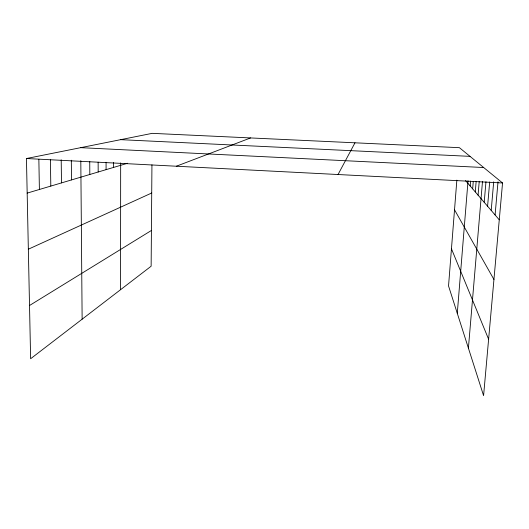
<?xml version="1.0" encoding="UTF-8"?>
<svg xmlns="http://www.w3.org/2000/svg" width="529" height="529" viewBox="0 0 529 529"><rect width="100%" height="100%" fill="white"/><g stroke="black" fill="none" stroke-linecap="round" stroke-linejoin="round"><path stroke-width="0.79" d="M120.559 289.694L120.665 162.912M151.942 164.883L151.135 266.219L30.629 358.735L26.45 158.528L152.2 133.348L459.403 147.677L502.55 182.968L483.585 395.652L448.539 285.951L456.851 180.138M457.281 313.307L468.033 180.792M470.175 185.963L470.572 181.09M472.655 188.846L473.257 181.54M475.287 191.908L476.16 181.341M478.077 195.155L479.234 181.308M468.41 348.148L482.494 181.434M484.207 202.29L485.966 181.725M487.586 206.224L489.682 181.963M491.21 210.43L493.696 181.85M495.091 214.946L498.007 181.85M338.044 174.524L354.979 142.81M29.518 305.504L151.42 230.465M28.341 249.212L151.717 192.999M176.342 166.225L250.574 137.937M27.171 193.111L127.588 163.256M120.685 139.663L470.016 156.359M80.699 147.664L483.671 167.528M26.45 158.528L502.55 182.968M465.546 180.581L499.264 219.806M454.523 209.795L493.941 279.477M451.455 248.782L488.611 339.241M38.855 159.322L39.397 189.481M50.4 159.408L50.81 186.082M61.199 159.831L61.496 182.908M71.316 160.234L71.521 179.926M80.805 160.756L82.134 319.192M89.732 161.411L89.818 174.484M98.143 162.185L98.182 171.998M106.071 162.271L106.091 169.65M113.57 162.489L113.57 167.422"/></g></svg>
